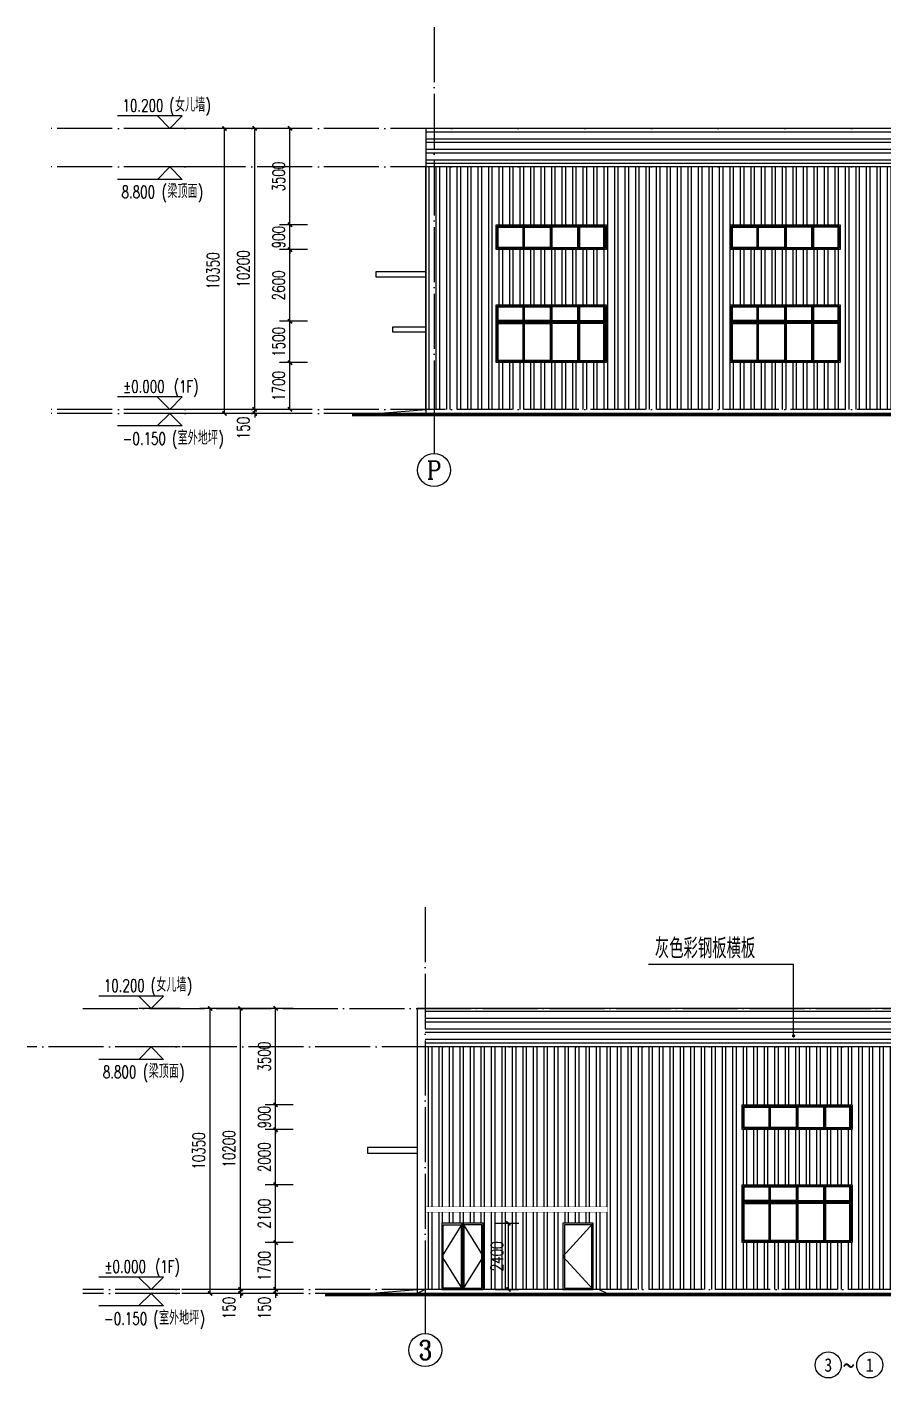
# Model space of a CAD drawing. Extents: x -275060 to -14507, y -783073 to -270523.
# Drawn here: x -181079 to -149965, y -710541 to -661501 of the extents above; entities that cross this region are included whole.
import ezdxf
from ezdxf.enums import TextEntityAlignment as Align

# ---------------------------------------------------------------- set-up
doc = ezdxf.new("R2010")
doc.units = 0
doc.header["$LTSCALE"] = 1000
doc.header["$MEASUREMENT"] = 0
doc.linetypes.add('DOTE', pattern=[2.42, 2, -0.2, 0.02, -0.2])
doc.layers.get('Defpoints').update_dxf_attribs({"color": 252})
for name, color, linetype in [('A-L-wall(建筑立面)', 2, 'Continuous'), ('AXIS', 3, 'Continuous'), ('DIM_ELEV', 3, 'Continuous'), ('DIM_LEAD', 3, 'Continuous'), ('DIM_SYMB', 3, 'Continuous'), ('DOTE', 1, 'Continuous'), ('PUB_DIM', 3, 'Continuous'), ('PUB_HATCH', 8, 'Continuous'), ('PUB_TAB', 7, 'Continuous'), ('STAIR', 2, 'Continuous'), ('WINDOW', 4, 'Continuous')]:
    doc.layers.add(name, color=color, linetype=linetype)
doc.styles.add('_TCH_AXIS', font='COMPLEX', dxfattribs={"bigfont": 'GBCBIG'})
doc.styles.add('_TCH_DIM', font='SIMPLEX', dxfattribs={"bigfont": 'GBCBIG'})
doc.styles.add('_TCH_DIM_T3', font='SIMPLEX', dxfattribs={"width": 0.705882, "bigfont": 'GBCBIG'})
doc.styles.add('仿宋体', font='', dxfattribs={"width": 0.8})
doc.styles.get('仿宋体').set_extended_font_data('SimSun')
doc.dimstyles.new('_TCH_ARCH&&150', dxfattribs={"dimtxt": 446.25, "dimasz": 150, "dimexe": 375, "dimexo": 450, "dimgap": 189.375, "dimtad": 1, "dimdec": 0, "dimzin": 0, "dimdsep": 46, "dimtxsty": '_TCH_DIM_T3', "dimblk": 'ARCHTICK', "dimcen": 0.09, "dimclrt": 7, "dimazin": 2, "dimtfac": 1, "dimtdec": 0, "dimtix": 1, "dimtmove": 2, "dimatfit": 3, "dimfxl": 0, "dimtolj": 1, "dimtzin": 0, "dimarcsym": 0})

# ---------------------------------------------------------------- blocks, each defined once
blk = doc.blocks.new('C1')
at = {"layer": 'WINDOW'}
for p, q in [((1000, 4950), (1000, 4150)), ((2000, 4950), (2000, 4150)), ((3000, 4950), (3000, 4150)), ((1000, 2050), (1000, 50)), ((2000, 2050), (2000, 50)), ((3000, 2050), (3000, 50)), ((3950, 1500), (50, 1500)), ((3950, 1450), (50, 1450))]:
    blk.add_line(p, q, dxfattribs=at)
for points in [[(4000, 4100), (0, 4100), (0, 5000), (4000, 5000)], [(3950, 4150), (50, 4150), (50, 4950), (3950, 4950)], [(80, 4920), (970, 4920), (970, 4180), (80, 4180)], [(1030, 4920), (1970, 4920), (1970, 4180), (1030, 4180)], [(2970, 4920), (2030, 4920), (2030, 4180), (2970, 4180)], [(3920, 4920), (3030, 4920), (3030, 4180), (3920, 4180)], [(4000, 0), (0, 0), (0, 2100), (4000, 2100)], [(3950, 50), (50, 50), (50, 2050), (3950, 2050)], [(80, 2020), (970, 2020), (970, 1530), (80, 1530)], [(1030, 2020), (1970, 2020), (1970, 1530), (1030, 1530)], [(2970, 2020), (2030, 2020), (2030, 1530), (2970, 1530)], [(3920, 2020), (3030, 2020), (3030, 1530), (3920, 1530)], [(80, 1420), (970, 1420), (970, 80), (80, 80)], [(1030, 1420), (1970, 1420), (1970, 80), (1030, 80)], [(2970, 1420), (2030, 1420), (2030, 80), (2970, 80)], [(3920, 1420), (3030, 1420), (3030, 80), (3920, 80)]]:
    blk.add_lwpolyline(points, close=True, dxfattribs=at)
blk = doc.blocks.new('_ArchTick')
at = {"color": 0, "linetype": 'ByBlock', "const_width": 0.4}
blk.add_lwpolyline([(-0.5, -0.5), (0.5, 0.5)], dxfattribs=at)
blk = doc.blocks.new('*D272')
at = {"layer": 'Defpoints', "color": 0, "transparency": 16777216}
for p in [(-164534, -704926), (-163599, -704926), (-164534, -707326)]:
    blk.add_point(p, dxfattribs=at)
at = {"layer": 'PUB_DIM', "color": 0, "lineweight": -2, "transparency": 16777216}
for p, q in [((-164084, -704926), (-163224, -704926)), ((-163599, -707326), (-163599, -704926)), ((-164084, -707326), (-163224, -707326))]:
    blk.add_line(p, q, dxfattribs=at)
at = {"layer": 'PUB_DIM', "color": 0, "lineweight": -2, "transparency": 16777216, "xscale": 150, "yscale": 150, "zscale": 150}
for p, rotation in [((-163599, -704926), 90), ((-163599, -707326), 270)]:
    blk.add_blockref('_ArchTick', p, dxfattribs=dict(at, rotation=rotation))
at = {"layer": 'PUB_DIM', "color": 7, "transparency": 16777216, "insert": (-164012, -706126), "char_height": 446.2, "attachment_point": 5, "rotation": 90, "style": '_TCH_DIM_T3'}
blk.add_mtext('\\A1;2400', dxfattribs=at)
blk = doc.blocks.new('*D406')
at = {"layer": 'Defpoints', "color": 0, "transparency": 16777216}
for p in [(-171531, -665181), (-170447, -665181), (-170447, -668681)]:
    blk.add_point(p, dxfattribs=at)
at = {"layer": 'PUB_DIM', "color": 0, "lineweight": -2, "transparency": 16777216}
for p, q in [((-170897, -665181), (-171906, -665181)), ((-171531, -668681), (-171531, -665181)), ((-170897, -668681), (-171906, -668681))]:
    blk.add_line(p, q, dxfattribs=at)
at = {"layer": 'PUB_DIM', "color": 0, "lineweight": -2, "transparency": 16777216, "xscale": 150, "yscale": 150, "zscale": 150}
for p, rotation in [((-171531, -665181), 90), ((-171531, -668681), 270)]:
    blk.add_blockref('_ArchTick', p, dxfattribs=dict(at, rotation=rotation))
at = {"layer": 'PUB_DIM', "color": 7, "transparency": 16777216, "insert": (-171944, -666931), "char_height": 446.2, "attachment_point": 5, "rotation": 90, "style": '_TCH_DIM_T3'}
blk.add_mtext('\\A1;3500', dxfattribs=at)
blk = doc.blocks.new('*D407')
at = {"layer": 'Defpoints', "color": 0, "transparency": 16777216}
for p in [(-171531, -668681), (-170447, -668681), (-170447, -669581)]:
    blk.add_point(p, dxfattribs=at)
at = {"layer": 'PUB_DIM', "color": 0, "lineweight": -2, "transparency": 16777216}
for p, q in [((-170897, -668681), (-171906, -668681)), ((-171531, -668681), (-171531, -668531)), ((-171531, -669581), (-171531, -668681)), ((-170897, -669581), (-171906, -669581)), ((-171531, -669581), (-171531, -669731))]:
    blk.add_line(p, q, dxfattribs=at)
at = {"layer": 'PUB_DIM', "color": 0, "lineweight": -2, "transparency": 16777216, "xscale": 150, "yscale": 150, "zscale": 150}
for p, rotation in [((-171531, -668681), 270), ((-171531, -669581), 90)]:
    blk.add_blockref('_ArchTick', p, dxfattribs=dict(at, rotation=rotation))
at = {"layer": 'PUB_DIM', "color": 7, "transparency": 16777216, "insert": (-171944, -669131), "char_height": 446.2, "attachment_point": 5, "rotation": 90, "style": '_TCH_DIM_T3'}
blk.add_mtext('\\A1;900', dxfattribs=at)
blk = doc.blocks.new('*D408')
at = {"layer": 'Defpoints', "color": 0, "transparency": 16777216}
for p in [(-171531, -669581), (-170447, -669581), (-170447, -672181)]:
    blk.add_point(p, dxfattribs=at)
at = {"layer": 'PUB_DIM', "color": 0, "lineweight": -2, "transparency": 16777216}
for p, q in [((-170897, -669581), (-171906, -669581)), ((-171531, -672181), (-171531, -669581)), ((-170897, -672181), (-171906, -672181))]:
    blk.add_line(p, q, dxfattribs=at)
at = {"layer": 'PUB_DIM', "color": 0, "lineweight": -2, "transparency": 16777216, "xscale": 150, "yscale": 150, "zscale": 150}
for p, rotation in [((-171531, -669581), 90), ((-171531, -672181), 270)]:
    blk.add_blockref('_ArchTick', p, dxfattribs=dict(at, rotation=rotation))
at = {"layer": 'PUB_DIM', "color": 7, "transparency": 16777216, "insert": (-171944, -670881), "char_height": 446.2, "attachment_point": 5, "rotation": 90, "style": '_TCH_DIM_T3'}
blk.add_mtext('\\A1;2600', dxfattribs=at)
blk = doc.blocks.new('*D409')
at = {"layer": 'Defpoints', "color": 0, "transparency": 16777216}
for p in [(-171531, -672181), (-170447, -672181), (-170447, -673681)]:
    blk.add_point(p, dxfattribs=at)
at = {"layer": 'PUB_DIM', "color": 0, "lineweight": -2, "transparency": 16777216}
for p, q in [((-170897, -672181), (-171906, -672181)), ((-171531, -673681), (-171531, -672181)), ((-170897, -673681), (-171906, -673681))]:
    blk.add_line(p, q, dxfattribs=at)
at = {"layer": 'PUB_DIM', "color": 0, "lineweight": -2, "transparency": 16777216, "xscale": 150, "yscale": 150, "zscale": 150}
for p, rotation in [((-171531, -672181), 90), ((-171531, -673681), 270)]:
    blk.add_blockref('_ArchTick', p, dxfattribs=dict(at, rotation=rotation))
at = {"layer": 'PUB_DIM', "color": 7, "transparency": 16777216, "insert": (-171944, -672931), "char_height": 446.2, "attachment_point": 5, "rotation": 90, "style": '_TCH_DIM_T3'}
blk.add_mtext('\\A1;1500', dxfattribs=at)
blk = doc.blocks.new('*D410')
at = {"layer": 'Defpoints', "color": 0, "transparency": 16777216}
for p in [(-171531, -673681), (-170447, -673681), (-170447, -675381)]:
    blk.add_point(p, dxfattribs=at)
at = {"layer": 'PUB_DIM', "color": 0, "lineweight": -2, "transparency": 16777216}
for p, q in [((-170897, -673681), (-171906, -673681)), ((-171531, -675381), (-171531, -673681)), ((-170897, -675381), (-171906, -675381))]:
    blk.add_line(p, q, dxfattribs=at)
at = {"layer": 'PUB_DIM', "color": 0, "lineweight": -2, "transparency": 16777216, "xscale": 150, "yscale": 150, "zscale": 150}
for p, rotation in [((-171531, -673681), 90), ((-171531, -675381), 270)]:
    blk.add_blockref('_ArchTick', p, dxfattribs=dict(at, rotation=rotation))
at = {"layer": 'PUB_DIM', "color": 7, "transparency": 16777216, "insert": (-171944, -674531), "char_height": 446.2, "attachment_point": 5, "rotation": 90, "style": '_TCH_DIM_T3'}
blk.add_mtext('\\A1;1700', dxfattribs=at)
blk = doc.blocks.new('*D411')
at = {"layer": 'Defpoints', "color": 0, "transparency": 16777216}
for p in [(-173909, -665181), (-171365, -665181), (-171365, -675531)]:
    blk.add_point(p, dxfattribs=at)
at = {"layer": 'PUB_DIM', "color": 0, "lineweight": -2, "transparency": 16777216}
for p, q in [((-171815, -665181), (-174284, -665181)), ((-173909, -675531), (-173909, -665181)), ((-171815, -675531), (-174284, -675531))]:
    blk.add_line(p, q, dxfattribs=at)
at = {"layer": 'PUB_DIM', "color": 0, "lineweight": -2, "transparency": 16777216, "xscale": 150, "yscale": 150, "zscale": 150}
for p, rotation in [((-173909, -665181), 90), ((-173909, -675531), 270)]:
    blk.add_blockref('_ArchTick', p, dxfattribs=dict(at, rotation=rotation))
at = {"layer": 'PUB_DIM', "color": 7, "transparency": 16777216, "insert": (-174322, -670356), "char_height": 446.2, "attachment_point": 5, "rotation": 90, "style": '_TCH_DIM_T3'}
blk.add_mtext('\\A1;10350', dxfattribs=at)
blk = doc.blocks.new('*D412')
at = {"layer": 'Defpoints', "color": 0, "transparency": 16777216}
for p in [(-172812, -675381), (-171136, -675381), (-171136, -675531)]:
    blk.add_point(p, dxfattribs=at)
at = {"layer": 'PUB_DIM', "color": 0, "lineweight": -2, "transparency": 16777216}
for p, q in [((-172812, -675381), (-172812, -675231)), ((-171586, -675381), (-173187, -675381)), ((-171586, -675531), (-173187, -675531)), ((-172812, -675531), (-172812, -675381)), ((-172812, -675531), (-172812, -675681))]:
    blk.add_line(p, q, dxfattribs=at)
at = {"layer": 'PUB_DIM', "color": 0, "lineweight": -2, "transparency": 16777216, "xscale": 150, "yscale": 150, "zscale": 150}
for p, rotation in [((-172812, -675381), 270), ((-172812, -675531), 90)]:
    blk.add_blockref('_ArchTick', p, dxfattribs=dict(at, rotation=rotation))
at = {"layer": 'PUB_DIM', "color": 7, "transparency": 16777216, "insert": (-173224, -676056), "char_height": 446.2, "attachment_point": 5, "rotation": 90, "style": '_TCH_DIM_T3'}
blk.add_mtext('\\A1;150', dxfattribs=at)
blk = doc.blocks.new('*D413')
at = {"layer": 'Defpoints', "color": 0, "transparency": 16777216}
for p in [(-172812, -665181), (-171136, -665181), (-171136, -675381)]:
    blk.add_point(p, dxfattribs=at)
at = {"layer": 'PUB_DIM', "color": 0, "lineweight": -2, "transparency": 16777216}
for p, q in [((-171586, -665181), (-173187, -665181)), ((-172812, -675381), (-172812, -665181)), ((-171586, -675381), (-173187, -675381))]:
    blk.add_line(p, q, dxfattribs=at)
at = {"layer": 'PUB_DIM', "color": 0, "lineweight": -2, "transparency": 16777216, "xscale": 150, "yscale": 150, "zscale": 150}
for p, rotation in [((-172812, -665181), 90), ((-172812, -675381), 270)]:
    blk.add_blockref('_ArchTick', p, dxfattribs=dict(at, rotation=rotation))
at = {"layer": 'PUB_DIM', "color": 7, "transparency": 16777216, "insert": (-173224, -670281), "char_height": 446.2, "attachment_point": 5, "rotation": 90, "style": '_TCH_DIM_T3'}
blk.add_mtext('\\A1;10200', dxfattribs=at)
blk = doc.blocks.new('*D461')
at = {"layer": 'Defpoints', "color": 0, "transparency": 16777216}
for p in [(-172052, -697126), (-170968, -697126), (-170968, -700626)]:
    blk.add_point(p, dxfattribs=at)
at = {"layer": 'PUB_DIM', "color": 0, "lineweight": -2, "transparency": 16777216}
for p, q in [((-171418, -697126), (-172427, -697126)), ((-172052, -700626), (-172052, -697126)), ((-171418, -700626), (-172427, -700626))]:
    blk.add_line(p, q, dxfattribs=at)
at = {"layer": 'PUB_DIM', "color": 0, "lineweight": -2, "transparency": 16777216, "xscale": 150, "yscale": 150, "zscale": 150}
for p, rotation in [((-172052, -697126), 90), ((-172052, -700626), 270)]:
    blk.add_blockref('_ArchTick', p, dxfattribs=dict(at, rotation=rotation))
at = {"layer": 'PUB_DIM', "color": 7, "transparency": 16777216, "insert": (-172464, -698876), "char_height": 446.2, "attachment_point": 5, "rotation": 90, "style": '_TCH_DIM_T3'}
blk.add_mtext('\\A1;3500', dxfattribs=at)
blk = doc.blocks.new('*D462')
at = {"layer": 'Defpoints', "color": 0, "transparency": 16777216}
for p in [(-172052, -700626), (-170968, -700626), (-170968, -701526)]:
    blk.add_point(p, dxfattribs=at)
at = {"layer": 'PUB_DIM', "color": 0, "lineweight": -2, "transparency": 16777216}
for p, q in [((-171418, -700626), (-172427, -700626)), ((-172052, -700626), (-172052, -700476)), ((-172052, -701526), (-172052, -700626)), ((-171418, -701526), (-172427, -701526)), ((-172052, -701526), (-172052, -701676))]:
    blk.add_line(p, q, dxfattribs=at)
at = {"layer": 'PUB_DIM', "color": 0, "lineweight": -2, "transparency": 16777216, "xscale": 150, "yscale": 150, "zscale": 150}
for p, rotation in [((-172052, -700626), 270), ((-172052, -701526), 90)]:
    blk.add_blockref('_ArchTick', p, dxfattribs=dict(at, rotation=rotation))
at = {"layer": 'PUB_DIM', "color": 7, "transparency": 16777216, "insert": (-172464, -701076), "char_height": 446.2, "attachment_point": 5, "rotation": 90, "style": '_TCH_DIM_T3'}
blk.add_mtext('\\A1;900', dxfattribs=at)
blk = doc.blocks.new('*D463')
at = {"layer": 'Defpoints', "color": 0, "transparency": 16777216}
for p in [(-172052, -701526), (-170968, -701526), (-170968, -703526)]:
    blk.add_point(p, dxfattribs=at)
at = {"layer": 'PUB_DIM', "color": 0, "lineweight": -2, "transparency": 16777216}
for p, q in [((-171418, -701526), (-172427, -701526)), ((-172052, -703526), (-172052, -701526)), ((-171418, -703526), (-172427, -703526))]:
    blk.add_line(p, q, dxfattribs=at)
at = {"layer": 'PUB_DIM', "color": 0, "lineweight": -2, "transparency": 16777216, "xscale": 150, "yscale": 150, "zscale": 150}
for p, rotation in [((-172052, -701526), 90), ((-172052, -703526), 270)]:
    blk.add_blockref('_ArchTick', p, dxfattribs=dict(at, rotation=rotation))
at = {"layer": 'PUB_DIM', "color": 7, "transparency": 16777216, "insert": (-172464, -702526), "char_height": 446.2, "attachment_point": 5, "rotation": 90, "style": '_TCH_DIM_T3'}
blk.add_mtext('\\A1;2000', dxfattribs=at)
blk = doc.blocks.new('*D464')
at = {"layer": 'Defpoints', "color": 0, "transparency": 16777216}
for p in [(-172052, -703526), (-170968, -703526), (-170968, -705626)]:
    blk.add_point(p, dxfattribs=at)
at = {"layer": 'PUB_DIM', "color": 0, "lineweight": -2, "transparency": 16777216}
for p, q in [((-171418, -703526), (-172427, -703526)), ((-172052, -705626), (-172052, -703526)), ((-171418, -705626), (-172427, -705626))]:
    blk.add_line(p, q, dxfattribs=at)
at = {"layer": 'PUB_DIM', "color": 0, "lineweight": -2, "transparency": 16777216, "xscale": 150, "yscale": 150, "zscale": 150}
for p, rotation in [((-172052, -703526), 90), ((-172052, -705626), 270)]:
    blk.add_blockref('_ArchTick', p, dxfattribs=dict(at, rotation=rotation))
at = {"layer": 'PUB_DIM', "color": 7, "transparency": 16777216, "insert": (-172464, -704576), "char_height": 446.2, "attachment_point": 5, "rotation": 90, "style": '_TCH_DIM_T3'}
blk.add_mtext('\\A1;2100', dxfattribs=at)
blk = doc.blocks.new('*D465')
at = {"layer": 'Defpoints', "color": 0, "transparency": 16777216}
for p in [(-172052, -705626), (-170968, -705626), (-170968, -707326)]:
    blk.add_point(p, dxfattribs=at)
at = {"layer": 'PUB_DIM', "color": 0, "lineweight": -2, "transparency": 16777216}
for p, q in [((-171418, -705626), (-172427, -705626)), ((-172052, -707326), (-172052, -705626)), ((-171418, -707326), (-172427, -707326))]:
    blk.add_line(p, q, dxfattribs=at)
at = {"layer": 'PUB_DIM', "color": 0, "lineweight": -2, "transparency": 16777216, "xscale": 150, "yscale": 150, "zscale": 150}
for p, rotation in [((-172052, -705626), 90), ((-172052, -707326), 270)]:
    blk.add_blockref('_ArchTick', p, dxfattribs=dict(at, rotation=rotation))
at = {"layer": 'PUB_DIM', "color": 7, "transparency": 16777216, "insert": (-172464, -706476), "char_height": 446.2, "attachment_point": 5, "rotation": 90, "style": '_TCH_DIM_T3'}
blk.add_mtext('\\A1;1700', dxfattribs=at)
blk = doc.blocks.new('*D466')
at = {"layer": 'Defpoints', "color": 0, "transparency": 16777216}
for p in [(-172052, -707326), (-170968, -707326), (-170968, -707476)]:
    blk.add_point(p, dxfattribs=at)
at = {"layer": 'PUB_DIM', "color": 0, "lineweight": -2, "transparency": 16777216}
for p, q in [((-171418, -707326), (-172427, -707326)), ((-171418, -707476), (-172427, -707476)), ((-172052, -707326), (-172052, -707176)), ((-172052, -707476), (-172052, -707326)), ((-172052, -707476), (-172052, -707626))]:
    blk.add_line(p, q, dxfattribs=at)
at = {"layer": 'PUB_DIM', "color": 0, "lineweight": -2, "transparency": 16777216, "xscale": 150, "yscale": 150, "zscale": 150}
for p, rotation in [((-172052, -707326), 270), ((-172052, -707476), 90)]:
    blk.add_blockref('_ArchTick', p, dxfattribs=dict(at, rotation=rotation))
at = {"layer": 'PUB_DIM', "color": 7, "transparency": 16777216, "insert": (-172464, -708001), "char_height": 446.2, "attachment_point": 5, "rotation": 90, "style": '_TCH_DIM_T3'}
blk.add_mtext('\\A1;150', dxfattribs=at)
blk = doc.blocks.new('*D467')
at = {"layer": 'Defpoints', "color": 0, "transparency": 16777216}
for p in [(-174430, -697126), (-171886, -697126), (-171886, -707476)]:
    blk.add_point(p, dxfattribs=at)
at = {"layer": 'PUB_DIM', "color": 0, "lineweight": -2, "transparency": 16777216}
for p, q in [((-172336, -697126), (-174805, -697126)), ((-174430, -707476), (-174430, -697126)), ((-172336, -707476), (-174805, -707476))]:
    blk.add_line(p, q, dxfattribs=at)
at = {"layer": 'PUB_DIM', "color": 0, "lineweight": -2, "transparency": 16777216, "xscale": 150, "yscale": 150, "zscale": 150}
for p, rotation in [((-174430, -697126), 90), ((-174430, -707476), 270)]:
    blk.add_blockref('_ArchTick', p, dxfattribs=dict(at, rotation=rotation))
at = {"layer": 'PUB_DIM', "color": 7, "transparency": 16777216, "insert": (-174842, -702301), "char_height": 446.2, "attachment_point": 5, "rotation": 90, "style": '_TCH_DIM_T3'}
blk.add_mtext('\\A1;10350', dxfattribs=at)
blk = doc.blocks.new('*D468')
at = {"layer": 'Defpoints', "color": 0, "transparency": 16777216}
for p in [(-173332, -707326), (-171656, -707326), (-171656, -707476)]:
    blk.add_point(p, dxfattribs=at)
at = {"layer": 'PUB_DIM', "color": 0, "lineweight": -2, "transparency": 16777216}
for p, q in [((-172106, -707326), (-173707, -707326)), ((-172106, -707476), (-173707, -707476)), ((-173332, -707326), (-173332, -707176)), ((-173332, -707476), (-173332, -707326)), ((-173332, -707476), (-173332, -707626))]:
    blk.add_line(p, q, dxfattribs=at)
at = {"layer": 'PUB_DIM', "color": 0, "lineweight": -2, "transparency": 16777216, "xscale": 150, "yscale": 150, "zscale": 150}
for p, rotation in [((-173332, -707326), 270), ((-173332, -707476), 90)]:
    blk.add_blockref('_ArchTick', p, dxfattribs=dict(at, rotation=rotation))
at = {"layer": 'PUB_DIM', "color": 7, "transparency": 16777216, "insert": (-173744, -708001), "char_height": 446.2, "attachment_point": 5, "rotation": 90, "style": '_TCH_DIM_T3'}
blk.add_mtext('\\A1;150', dxfattribs=at)
blk = doc.blocks.new('*D469')
at = {"layer": 'Defpoints', "color": 0, "transparency": 16777216}
for p in [(-173332, -697126), (-171656, -697126), (-171656, -707326)]:
    blk.add_point(p, dxfattribs=at)
at = {"layer": 'PUB_DIM', "color": 0, "lineweight": -2, "transparency": 16777216}
for p, q in [((-172106, -697126), (-173707, -697126)), ((-173332, -707326), (-173332, -697126)), ((-172106, -707326), (-173707, -707326))]:
    blk.add_line(p, q, dxfattribs=at)
at = {"layer": 'PUB_DIM', "color": 0, "lineweight": -2, "transparency": 16777216, "xscale": 150, "yscale": 150, "zscale": 150}
for p, rotation in [((-173332, -697126), 90), ((-173332, -707326), 270)]:
    blk.add_blockref('_ArchTick', p, dxfattribs=dict(at, rotation=rotation))
at = {"layer": 'PUB_DIM', "color": 7, "transparency": 16777216, "insert": (-173744, -702226), "char_height": 446.2, "attachment_point": 5, "rotation": 90, "style": '_TCH_DIM_T3'}
blk.add_mtext('\\A1;10200', dxfattribs=at)

msp = doc.modelspace()

# ---------------------------------------------------------------- hatches: boundary and pattern name
at = {"layer": 'PUB_HATCH'}
h = msp.add_hatch(dxfattribs=at)
h.set_pattern_fill('ANSI32,_O', color=256, scale=80, angle=135)
h.set_pattern_definition([(180, (-909931.5, 58595.5), (-3e-14, -381), []), (180, (-910058.5, 58722.5), (-3e-14, -381), [])])
h.paths.add_polyline_path([(-55800.4, -665181.1), (-166300.4, -665181.1), (-166300.4, -666581.1), (-55800.4, -666581.1)])
h.paths.add_polyline_path([(-166300.4, -665181.1), (-166600.4, -665181.1), (-166600.4, -666581.1), (-166300.4, -666581.1)])
h.paths.add_polyline_path([(-55500.4, -665181.1), (-55800.4, -665181.1), (-55800.4, -666581.1), (-55500.4, -666581.1)])
h = msp.add_hatch(dxfattribs=at)
h.set_pattern_fill('ANSI32,_O', color=256, scale=80, angle=45)
h.set_pattern_definition([(90, (-909931.5, -22545.5), (-381, 3e-14), []), (90, (-909804.5, -22418.5), (-381, 3e-14), [])])
h.paths.add_polyline_path([(-166300.4, -666581.1), (-166600.4, -666581.1), (-166600.4, -675381.1), (-166300.4, -675381.1), (-166300.4, -674874.8)])
h.paths.add_polyline_path([(-130050.4, -666581.1), (-166300.4, -666581.1), (-166300.4, -674874.8), (-166300.4, -675381.1), (-130050.4, -675381.1), (-130050.4, -670881.1), (-130050.4, -670581.1), (-130550.4, -670581.1), (-130550.4, -670381.1), (-130050.4, -670381.1)])
h.paths.add_polyline_path([(-155550.4, -668681.1), (-151550.4, -668681.1), (-151550.4, -669581.1), (-155550.4, -669581.1)], flags=16)
h.paths.add_polyline_path([(-155500.4, -668731.1), (-151600.4, -668731.1), (-151600.4, -669531.1), (-155500.4, -669531.1)], flags=0)
h.paths.add_polyline_path([(-155470.4, -668761.1), (-154550.4, -668761.1), (-154550.4, -669501.1), (-154520.4, -669501.1), (-154520.4, -668761.1), (-153550.4, -668761.1), (-153550.4, -669501.1), (-153520.4, -669501.1), (-153520.4, -668761.1), (-152550.4, -668761.1), (-152550.4, -669501.1), (-152520.4, -669501.1), (-152520.4, -668761.1), (-151630.4, -668761.1), (-151630.4, -669501.1), (-152550.4, -669501.1), (-152550.4, -668761.1), (-152580.4, -668761.1), (-152580.4, -669501.1), (-153550.4, -669501.1), (-153550.4, -668761.1), (-153580.4, -668761.1), (-153580.4, -669501.1), (-154550.4, -669501.1), (-154550.4, -668761.1), (-154580.4, -668761.1), (-154580.4, -669501.1), (-155470.4, -669501.1)], flags=0)
h.paths.add_polyline_path([(-160050.4, -668681.1), (-160050.4, -669581.1), (-164050.4, -669581.1), (-164050.4, -668681.1)], flags=16)
h.paths.add_polyline_path([(-160100.4, -668731.1), (-160100.4, -669531.1), (-164000.4, -669531.1), (-164000.4, -668731.1)], flags=0)
h.paths.add_polyline_path([(-160130.4, -668761.1), (-160130.4, -669501.1), (-161050.4, -669501.1), (-161050.4, -668761.1), (-161080.4, -668761.1), (-161080.4, -669501.1), (-162050.4, -669501.1), (-162050.4, -668761.1), (-162080.4, -668761.1), (-162080.4, -669501.1), (-163050.4, -669501.1), (-163050.4, -668761.1), (-163080.4, -668761.1), (-163080.4, -669501.1), (-163970.4, -669501.1), (-163970.4, -668761.1), (-163050.4, -668761.1), (-163050.4, -669501.1), (-163020.4, -669501.1), (-163020.4, -668761.1), (-162050.4, -668761.1), (-162050.4, -669501.1), (-162020.4, -669501.1), (-162020.4, -668761.1), (-161050.4, -668761.1), (-161050.4, -669501.1), (-161020.4, -669501.1), (-161020.4, -668761.1)], flags=0)
h.paths.add_polyline_path([(-155550.4, -671581.1), (-151550.4, -671581.1), (-151550.4, -673681.1), (-155550.4, -673681.1)], flags=16)
h.paths.add_polyline_path([(-155500.4, -671631.1), (-151600.4, -671631.1), (-151600.4, -673631.1), (-155500.4, -673631.1)], flags=0)
h.paths.add_polyline_path([(-155470.4, -671661.1), (-154550.4, -671661.1), (-154550.4, -672151.1), (-154520.4, -672151.1), (-154520.4, -671661.1), (-153550.4, -671661.1), (-153550.4, -672151.1), (-153520.4, -672151.1), (-153520.4, -671661.1), (-152550.4, -671661.1), (-152550.4, -672151.1), (-152520.4, -672151.1), (-152520.4, -671661.1), (-151630.4, -671661.1), (-151630.4, -672181.1), (-152550.4, -672181.1), (-152550.4, -672231.1), (-151630.4, -672231.1), (-151630.4, -673601.1), (-152550.4, -673601.1), (-152550.4, -672261.1), (-152580.4, -672261.1), (-152580.4, -673601.1), (-153550.4, -673601.1), (-153550.4, -672261.1), (-153580.4, -672261.1), (-153580.4, -673601.1), (-154550.4, -673601.1), (-154550.4, -672261.1), (-154580.4, -672261.1), (-154580.4, -673601.1), (-155470.4, -673601.1), (-155470.4, -672231.1), (-154550.4, -672231.1), (-154550.4, -672181.1), (-155470.4, -672181.1)], flags=0)
h.paths.add_polyline_path([(-160050.4, -671581.1), (-160050.4, -673681.1), (-164050.4, -673681.1), (-164050.4, -671581.1)], flags=16)
h.paths.add_polyline_path([(-160100.4, -671631.1), (-160100.4, -673631.1), (-164000.4, -673631.1), (-164000.4, -671631.1)], flags=0)
h.paths.add_polyline_path([(-160130.4, -671661.1), (-160130.4, -672181.1), (-161050.4, -672181.1), (-161050.4, -672231.1), (-160130.4, -672231.1), (-160130.4, -673601.1), (-161050.4, -673601.1), (-161050.4, -672261.1), (-161080.4, -672261.1), (-161080.4, -673601.1), (-162050.4, -673601.1), (-162050.4, -672261.1), (-162080.4, -672261.1), (-162080.4, -673601.1), (-163050.4, -673601.1), (-163050.4, -672261.1), (-163080.4, -672261.1), (-163080.4, -673601.1), (-163970.4, -673601.1), (-163970.4, -672231.1), (-163050.4, -672231.1), (-163050.4, -672181.1), (-163970.4, -672181.1), (-163970.4, -671661.1), (-163050.4, -671661.1), (-163050.4, -672151.1), (-163020.4, -672151.1), (-163020.4, -671661.1), (-162050.4, -671661.1), (-162050.4, -672151.1), (-162020.4, -672151.1), (-162020.4, -671661.1), (-161050.4, -671661.1), (-161050.4, -672151.1), (-161020.4, -672151.1), (-161020.4, -671661.1)], flags=0)
h.paths.add_polyline_path([(-147050.4, -668681.1), (-143050.4, -668681.1), (-143050.4, -669581.1), (-147050.4, -669581.1)], flags=16)
h.paths.add_polyline_path([(-147000.4, -668731.1), (-143100.4, -668731.1), (-143100.4, -669531.1), (-147000.4, -669531.1)], flags=0)
h.paths.add_polyline_path([(-146970.4, -668761.1), (-146050.4, -668761.1), (-146050.4, -669501.1), (-146020.4, -669501.1), (-146020.4, -668761.1), (-145050.4, -668761.1), (-145050.4, -669501.1), (-145020.4, -669501.1), (-145020.4, -668761.1), (-144050.4, -668761.1), (-144050.4, -669501.1), (-144020.4, -669501.1), (-144020.4, -668761.1), (-143130.4, -668761.1), (-143130.4, -669501.1), (-144050.4, -669501.1), (-144050.4, -668761.1), (-144080.4, -668761.1), (-144080.4, -669501.1), (-145050.4, -669501.1), (-145050.4, -668761.1), (-145080.4, -668761.1), (-145080.4, -669501.1), (-146050.4, -669501.1), (-146050.4, -668761.1), (-146080.4, -668761.1), (-146080.4, -669501.1), (-146970.4, -669501.1)], flags=0)
h.paths.add_polyline_path([(-147050.4, -671581.1), (-143050.4, -671581.1), (-143050.4, -673681.1), (-147050.4, -673681.1)], flags=16)
h.paths.add_polyline_path([(-147000.4, -671631.1), (-143100.4, -671631.1), (-143100.4, -673631.1), (-147000.4, -673631.1)], flags=0)
h.paths.add_polyline_path([(-146970.4, -671661.1), (-146050.4, -671661.1), (-146050.4, -672151.1), (-146020.4, -672151.1), (-146020.4, -671661.1), (-145050.4, -671661.1), (-145050.4, -672151.1), (-145020.4, -672151.1), (-145020.4, -671661.1), (-144050.4, -671661.1), (-144050.4, -672151.1), (-144020.4, -672151.1), (-144020.4, -671661.1), (-143130.4, -671661.1), (-143130.4, -672181.1), (-144050.4, -672181.1), (-144050.4, -672231.1), (-143130.4, -672231.1), (-143130.4, -673601.1), (-144050.4, -673601.1), (-144050.4, -672261.1), (-144080.4, -672261.1), (-144080.4, -673601.1), (-145050.4, -673601.1), (-145050.4, -672261.1), (-145080.4, -672261.1), (-145080.4, -673601.1), (-146050.4, -673601.1), (-146050.4, -672261.1), (-146080.4, -672261.1), (-146080.4, -673601.1), (-146970.4, -673601.1), (-146970.4, -672231.1), (-146050.4, -672231.1), (-146050.4, -672181.1), (-146970.4, -672181.1)], flags=0)
h.paths.add_polyline_path([(-138550.4, -668681.1), (-134550.4, -668681.1), (-134550.4, -669581.1), (-138550.4, -669581.1)], flags=16)
h.paths.add_polyline_path([(-138500.4, -668731.1), (-134600.4, -668731.1), (-134600.4, -669531.1), (-138500.4, -669531.1)], flags=0)
h.paths.add_polyline_path([(-138470.4, -668761.1), (-137550.4, -668761.1), (-137550.4, -669501.1), (-137520.4, -669501.1), (-137520.4, -668761.1), (-136550.4, -668761.1), (-136550.4, -669501.1), (-136520.4, -669501.1), (-136520.4, -668761.1), (-135550.4, -668761.1), (-135550.4, -669501.1), (-135520.4, -669501.1), (-135520.4, -668761.1), (-134630.4, -668761.1), (-134630.4, -669501.1), (-135550.4, -669501.1), (-135550.4, -668761.1), (-135580.4, -668761.1), (-135580.4, -669501.1), (-136550.4, -669501.1), (-136550.4, -668761.1), (-136580.4, -668761.1), (-136580.4, -669501.1), (-137550.4, -669501.1), (-137550.4, -668761.1), (-137580.4, -668761.1), (-137580.4, -669501.1), (-138470.4, -669501.1)], flags=0)
h.paths.add_polyline_path([(-138550.4, -671581.1), (-134550.4, -671581.1), (-134550.4, -673681.1), (-138550.4, -673681.1)], flags=16)
h.paths.add_polyline_path([(-138500.4, -671631.1), (-134600.4, -671631.1), (-134600.4, -673631.1), (-138500.4, -673631.1)], flags=0)
h.paths.add_polyline_path([(-138470.4, -671661.1), (-137550.4, -671661.1), (-137550.4, -672151.1), (-137520.4, -672151.1), (-137520.4, -671661.1), (-136550.4, -671661.1), (-136550.4, -672151.1), (-136520.4, -672151.1), (-136520.4, -671661.1), (-135550.4, -671661.1), (-135550.4, -672151.1), (-135520.4, -672151.1), (-135520.4, -671661.1), (-134630.4, -671661.1), (-134630.4, -672181.1), (-135550.4, -672181.1), (-135550.4, -672231.1), (-134630.4, -672231.1), (-134630.4, -673601.1), (-135550.4, -673601.1), (-135550.4, -672261.1), (-135580.4, -672261.1), (-135580.4, -673601.1), (-136550.4, -673601.1), (-136550.4, -672261.1), (-136580.4, -672261.1), (-136580.4, -673601.1), (-137550.4, -673601.1), (-137550.4, -672261.1), (-137580.4, -672261.1), (-137580.4, -673601.1), (-138470.4, -673601.1), (-138470.4, -672231.1), (-137550.4, -672231.1), (-137550.4, -672181.1), (-138470.4, -672181.1)], flags=0)
h = msp.add_hatch(dxfattribs=at)
h.set_pattern_fill('ANSI32,_O', color=256, scale=80, angle=135)
h.set_pattern_definition([(180, (-813192.5, 99439.5), (-3e-14, -381), []), (180, (-813319.5, 99566.5), (-3e-14, -381), [])])
h.paths.add_polyline_path([(-153246.3, -697126.1), (-166619.1, -697126.1), (-166619.1, -698526.1), (-138592.9, -698526.1), (-138592.9, -697126.1), (-153246.3, -697126.1), (-153246.3, -698094, -1), (-153246.3, -698154, -1), (-153246.3, -698094)])
h.paths.add_polyline_path([(-130619.1, -697126.1), (-138592.9, -697126.1), (-138592.9, -698526.1), (-130619.1, -698526.1)])
h = msp.add_hatch(dxfattribs=at)
h.set_pattern_fill('ANSI32,_O', color=256, scale=80, angle=45)
h.set_pattern_definition([(90, (0, 0), (-381, 3e-14), []), (90, (127, 127), (-381, 3e-14), [])])
h.paths.add_polyline_path([(-130619.1, -698526.1), (-138592.9, -698526.1), (-138592.9, -699434.5, -1), (-138592.9, -699494.5, -1), (-138592.9, -699434.5), (-138592.9, -698526.1), (-166619.1, -698526.1), (-166619.1, -704326.1), (-160019.6, -704326.1), (-160019.6, -704526.1), (-166619.1, -704526.1), (-166619.1, -707243.6), (-166619.1, -707326.1), (-166019.6, -707326.1), (-166019.6, -704926.1), (-164519.6, -704926.1), (-164519.6, -707326.1), (-161619.6, -707326.1), (-161619.6, -704926.1), (-160519.6, -704926.1), (-160519.6, -707326.1), (-160319.6, -707326.1), (-130619.1, -707326.1), (-130619.1, -706819.8)])
h.paths.add_polyline_path([(-155119.1, -701526.1), (-155119.1, -700626.1), (-151119.1, -700626.1), (-151119.1, -701526.1)], flags=16)
h.paths.add_polyline_path([(-155069.1, -701476.1), (-155069.1, -700676.1), (-151169.1, -700676.1), (-151169.1, -701476.1)], flags=0)
h.paths.add_polyline_path([(-155119.1, -703526.1), (-151119.1, -703526.1), (-151119.1, -705626.1), (-155119.1, -705626.1)], flags=16)
h.paths.add_polyline_path([(-155039.1, -701446.1), (-155039.1, -700706.1), (-154119.1, -700706.1), (-154119.1, -701446.1), (-154089.1, -701446.1), (-154089.1, -700706.1), (-153119.1, -700706.1), (-153119.1, -701446.1), (-153089.1, -701446.1), (-153089.1, -700706.1), (-152119.1, -700706.1), (-152119.1, -701446.1), (-152089.1, -701446.1), (-152089.1, -700706.1), (-151199.1, -700706.1), (-151199.1, -701446.1), (-152119.1, -701446.1), (-152119.1, -700706.1), (-152149.1, -700706.1), (-152149.1, -701446.1), (-153119.1, -701446.1), (-153119.1, -700706.1), (-153149.1, -700706.1), (-153149.1, -701446.1), (-154119.1, -701446.1), (-154119.1, -700706.1), (-154149.1, -700706.1), (-154149.1, -701446.1)], flags=0)
h.paths.add_polyline_path([(-155069.1, -703576.1), (-151169.1, -703576.1), (-151169.1, -705576.1), (-155069.1, -705576.1)], flags=0)
h.paths.add_polyline_path([(-155039.1, -703606.1), (-154119.1, -703606.1), (-154119.1, -704096.1), (-154089.1, -704096.1), (-154089.1, -703606.1), (-153119.1, -703606.1), (-153119.1, -704096.1), (-153089.1, -704096.1), (-153089.1, -703606.1), (-152119.1, -703606.1), (-152119.1, -704096.1), (-152089.1, -704096.1), (-152089.1, -703606.1), (-151199.1, -703606.1), (-151199.1, -704126.1), (-152119.1, -704126.1), (-152119.1, -704176.1), (-151199.1, -704176.1), (-151199.1, -705546.1), (-152119.1, -705546.1), (-152119.1, -704206.1), (-152149.1, -704206.1), (-152149.1, -705546.1), (-153119.1, -705546.1), (-153119.1, -704206.1), (-153149.1, -704206.1), (-153149.1, -705546.1), (-154119.1, -705546.1), (-154119.1, -704206.1), (-154149.1, -704206.1), (-154149.1, -705546.1), (-155039.1, -705546.1), (-155039.1, -704176.1), (-154119.1, -704176.1), (-154119.1, -704126.1), (-155039.1, -704126.1)], flags=0)
h.paths.add_polyline_path([(-146119.1, -701526.1), (-146119.1, -700626.1), (-142119.1, -700626.1), (-142119.1, -701526.1)], flags=16)
h.paths.add_polyline_path([(-146119.1, -703526.1), (-142119.1, -703526.1), (-142119.1, -705626.1), (-146119.1, -705626.1)], flags=16)
h.paths.add_polyline_path([(-146069.1, -701476.1), (-146069.1, -700676.1), (-142169.1, -700676.1), (-142169.1, -701476.1)], flags=0)
h.paths.add_polyline_path([(-146069.1, -703576.1), (-142169.1, -703576.1), (-142169.1, -705576.1), (-146069.1, -705576.1)], flags=0)
h.paths.add_polyline_path([(-146039.1, -701446.1), (-146039.1, -700706.1), (-145119.1, -700706.1), (-145119.1, -701446.1), (-145089.1, -701446.1), (-145089.1, -700706.1), (-144119.1, -700706.1), (-144119.1, -701446.1), (-144089.1, -701446.1), (-144089.1, -700706.1), (-143119.1, -700706.1), (-143119.1, -701446.1), (-143089.1, -701446.1), (-143089.1, -700706.1), (-142199.1, -700706.1), (-142199.1, -701446.1), (-143119.1, -701446.1), (-143119.1, -700706.1), (-143149.1, -700706.1), (-143149.1, -701446.1), (-144119.1, -701446.1), (-144119.1, -700706.1), (-144149.1, -700706.1), (-144149.1, -701446.1), (-145119.1, -701446.1), (-145119.1, -700706.1), (-145149.1, -700706.1), (-145149.1, -701446.1)], flags=0)
h.paths.add_polyline_path([(-146039.1, -703606.1), (-145119.1, -703606.1), (-145119.1, -704096.1), (-145089.1, -704096.1), (-145089.1, -703606.1), (-144119.1, -703606.1), (-144119.1, -704096.1), (-144089.1, -704096.1), (-144089.1, -703606.1), (-143119.1, -703606.1), (-143119.1, -704096.1), (-143089.1, -704096.1), (-143089.1, -703606.1), (-142199.1, -703606.1), (-142199.1, -704126.1), (-143119.1, -704126.1), (-143119.1, -704176.1), (-142199.1, -704176.1), (-142199.1, -705546.1), (-143119.1, -705546.1), (-143119.1, -704206.1), (-143149.1, -704206.1), (-143149.1, -705546.1), (-144119.1, -705546.1), (-144119.1, -704206.1), (-144149.1, -704206.1), (-144149.1, -705546.1), (-145119.1, -705546.1), (-145119.1, -704206.1), (-145149.1, -704206.1), (-145149.1, -705546.1), (-146039.1, -705546.1), (-146039.1, -704176.1), (-145119.1, -704176.1), (-145119.1, -704126.1), (-146039.1, -704126.1)], flags=0)
h.paths.add_polyline_path([(-137119.1, -701526.1), (-137119.1, -700626.1), (-133119.1, -700626.1), (-133119.1, -701526.1)], flags=16)
h.paths.add_polyline_path([(-137119.1, -703526.1), (-133119.1, -703526.1), (-133119.1, -705626.1), (-137119.1, -705626.1)], flags=16)
h.paths.add_polyline_path([(-137069.1, -701476.1), (-137069.1, -700676.1), (-133169.1, -700676.1), (-133169.1, -701476.1)], flags=0)
h.paths.add_polyline_path([(-137069.1, -703576.1), (-133169.1, -703576.1), (-133169.1, -705576.1), (-137069.1, -705576.1)], flags=0)
h.paths.add_polyline_path([(-137039.1, -701446.1), (-137039.1, -700706.1), (-136119.1, -700706.1), (-136119.1, -701446.1), (-136089.1, -701446.1), (-136089.1, -700706.1), (-135119.1, -700706.1), (-135119.1, -701446.1), (-135089.1, -701446.1), (-135089.1, -700706.1), (-134119.1, -700706.1), (-134119.1, -701446.1), (-134089.1, -701446.1), (-134089.1, -700706.1), (-133199.1, -700706.1), (-133199.1, -701446.1), (-134119.1, -701446.1), (-134119.1, -700706.1), (-134149.1, -700706.1), (-134149.1, -701446.1), (-135119.1, -701446.1), (-135119.1, -700706.1), (-135149.1, -700706.1), (-135149.1, -701446.1), (-136119.1, -701446.1), (-136119.1, -700706.1), (-136149.1, -700706.1), (-136149.1, -701446.1)], flags=0)
h.paths.add_polyline_path([(-137039.1, -703606.1), (-136119.1, -703606.1), (-136119.1, -704096.1), (-136089.1, -704096.1), (-136089.1, -703606.1), (-135119.1, -703606.1), (-135119.1, -704096.1), (-135089.1, -704096.1), (-135089.1, -703606.1), (-134119.1, -703606.1), (-134119.1, -704096.1), (-134089.1, -704096.1), (-134089.1, -703606.1), (-133199.1, -703606.1), (-133199.1, -704126.1), (-134119.1, -704126.1), (-134119.1, -704176.1), (-133199.1, -704176.1), (-133199.1, -705546.1), (-134119.1, -705546.1), (-134119.1, -704206.1), (-134149.1, -704206.1), (-134149.1, -705546.1), (-135119.1, -705546.1), (-135119.1, -704206.1), (-135149.1, -704206.1), (-135149.1, -705546.1), (-136119.1, -705546.1), (-136119.1, -704206.1), (-136149.1, -704206.1), (-136149.1, -705546.1), (-137039.1, -705546.1), (-137039.1, -704176.1), (-136119.1, -704176.1), (-136119.1, -704126.1), (-137039.1, -704126.1)], flags=0)
h.paths.add_polyline_path([(-164346.5, -706792.6), (-164346.5, -705459.5), (-163677.1, -705459.5), (-163677.1, -706792.6)], flags=24)

# ---------------------------------------------------------------- linework, layer by layer
msp.add_line((-168719.1, -707476.1), (-166919.1, -707326.1))
at = {"layer": 'A-L-wall(建筑立面)'}
for p, q in [((-55500.4, -665181.1), (-166600.4, -665181.1)), ((-166600.4, -665181.1), (-166600.4, -675531.1)), ((-53079.8, -675531.1), (-169275.2, -675531.1)), ((-130319.1, -697126.1), (-166919.1, -697126.1)), ((-166919.1, -697126.1), (-166919.1, -707526.1)), ((-128137.1, -707476.1), (-170256.5, -707476.1))]:
    msp.add_line(p, q, dxfattribs=at)
at = {"layer": 'A-L-wall(建筑立面)', "const_width": 100}
for points in [[(-53079.8, -675581.1), (-169275.2, -675581.1)], [(-128137.1, -707526.1), (-170256.5, -707526.1)]]:
    msp.add_lwpolyline(points, dxfattribs=at)
at = {"layer": 'AXIS'}
for p, q in [((-166300.4, -674874.8), (-166300.4, -676982.5)), ((-166619.1, -706819.8), (-166619.1, -708927.5))]:
    msp.add_line(p, q, dxfattribs=at)
for centre in [(-166300.4, -677582.5), (-166619.1, -709527.5)]:
    msp.add_circle(centre, 600, dxfattribs=at)
at = {"layer": 'DIM_ELEV'}
for p, q in [((-175443.2, -664731.1), (-177790.7, -664731.1)), ((-175893.2, -665181.1), (-176343.2, -664731.1)), ((-175893.2, -665181.1), (-175443.2, -664731.1)), ((-174843.2, -665181.1), (-176343.2, -665181.1)), ((-175893.2, -666581.1), (-176343.2, -667031.1)), ((-174843.2, -666581.1), (-176343.2, -666581.1)), ((-175893.2, -666581.1), (-175443.2, -667031.1)), ((-175443.2, -667031.1), (-177790.7, -667031.1)), ((-175448.7, -674931.1), (-177796.2, -674931.1)), ((-175898.7, -675381.1), (-176348.7, -674931.1)), ((-175898.7, -675381.1), (-175448.7, -674931.1)), ((-174848.7, -675381.1), (-176348.7, -675381.1)), ((-175898.7, -675531.1), (-176348.7, -675981.1)), ((-174848.7, -675531.1), (-176348.7, -675531.1)), ((-175898.7, -675531.1), (-175448.7, -675981.1)), ((-175448.7, -675981.1), (-177796.2, -675981.1)), ((-176121.6, -696676.1), (-178469.1, -696676.1)), ((-176571.6, -697126.1), (-177021.6, -696676.1)), ((-176571.6, -697126.1), (-176121.6, -696676.1)), ((-175521.6, -697126.1), (-177021.6, -697126.1)), ((-176571.6, -698526.1), (-177021.6, -698976.1)), ((-175521.6, -698526.1), (-177021.6, -698526.1)), ((-176571.6, -698526.1), (-176121.6, -698976.1)), ((-176121.6, -698976.1), (-178469.1, -698976.1)), ((-176127.1, -706876.1), (-178474.6, -706876.1)), ((-176577.1, -707326.1), (-177027.1, -706876.1)), ((-176577.1, -707326.1), (-176127.1, -706876.1)), ((-175527.1, -707326.1), (-177027.1, -707326.1)), ((-176577.1, -707476.1), (-177027.1, -707926.1)), ((-175527.1, -707476.1), (-177027.1, -707476.1)), ((-176577.1, -707476.1), (-176127.1, -707926.1)), ((-176127.1, -707926.1), (-178474.6, -707926.1))]:
    msp.add_line(p, q, dxfattribs=at)
at = {"layer": 'DIM_LEAD'}
for p, q in [((-153246.3, -695531.6), (-158509, -695531.6)), ((-153246.3, -698124), (-153246.3, -695531.6))]:
    msp.add_line(p, q, dxfattribs=at)
at = {"layer": 'DIM_LEAD', "const_width": 60}
msp.add_lwpolyline([(-153246.3, -698154, 1), (-153246.3, -698094, 1)], format="xyb", close=True, dxfattribs=at)
at = {"layer": 'DIM_SYMB', "color": 7}
for centre in [(-151986, -710068.4), (-150482.3, -710068.4)]:
    msp.add_circle(centre, 472.5, dxfattribs=at)
at = {"layer": 'DOTE', "color": 252, "linetype": 'DOTE'}
for p, q in [((-166300.4, -661501.5), (-166300.4, -675298.6)), ((-42461.7, -665181.1), (-180400.7, -665181.1)), ((-42461.7, -666581.1), (-180400.7, -666581.1)), ((-42461.7, -675381.1), (-180400.7, -675381.1)), ((-42461.7, -675531.1), (-180400.7, -675531.1)), ((-166619.1, -693446.5), (-166619.1, -707243.6)), ((-179053.4, -697126.1), (-120219.3, -697126.1)), ((-120219.3, -698526.1), (-181079.1, -698526.1)), ((-120219.3, -707326.1), (-179053.4, -707326.1)), ((-120219.3, -707476.1), (-179053.4, -707476.1))]:
    msp.add_line(p, q, dxfattribs=at)
at = {"layer": 'PUB_HATCH'}
for points in [[(-165269.6, -704926.1), (-166019.6, -706126.1), (-165269.6, -707326.1)], [(-165269.6, -704926.1), (-164519.6, -706126.1), (-165269.6, -707326.1)], [(-160519.6, -704926.1), (-161619.6, -706126.1), (-160519.6, -707326.1)]]:
    msp.add_lwpolyline(points, dxfattribs=at)
at = {"layer": 'PUB_TAB'}
for p, q in [((-55500.4, -666581.1), (-166600.4, -666581.1)), ((-130319.1, -698526.1), (-166919.1, -698526.1))]:
    msp.add_line(p, q, dxfattribs=at)
for points in [[(-166600.4, -670581.1), (-168400.4, -670581.1), (-168400.4, -670381.1), (-166600.4, -670381.1)], [(-166600.4, -672381.1), (-166600.4, -672581.1), (-167800.4, -672581.1), (-167800.4, -672381.1), (-166600.4, -672381.1)], [(-166919.1, -702176.1), (-168719.1, -702176.1), (-168719.1, -702376.1), (-166919.1, -702376.1)]]:
    msp.add_lwpolyline(points, dxfattribs=at)
at = {"layer": 'STAIR'}
msp.add_line((-168400.4, -675531.1), (-166600.4, -675381.1), dxfattribs=at)
at = {"layer": 'STAIR', "const_width": 15}
msp.add_lwpolyline([(-160019.6, -704326.1), (-160019.6, -704526.1), (-166619.1, -704526.1), (-166619.1, -704326.1), (-160019.6, -704326.1)], dxfattribs=at)
at = {"layer": 'STAIR'}
msp.add_lwpolyline([(-160019.6, -707476.1), (-160319.6, -707326.1), (-166619.1, -707326.1), (-166919.1, -707476.1)], dxfattribs=at)
at = {"layer": 'WINDOW'}
msp.add_line((-165269.6, -704926.1), (-165269.6, -707326.1), dxfattribs=at)
for points in [[(-166019.6, -707326.1), (-164519.6, -707326.1), (-164519.6, -704926.1), (-166019.6, -704926.1)], [(-165319.6, -707276.1), (-165969.6, -707276.1), (-165969.6, -704976.1), (-165319.6, -704976.1)], [(-165219.6, -707276.1), (-164569.6, -707276.1), (-164569.6, -704976.1), (-165219.6, -704976.1)], [(-161619.6, -707326.1), (-160519.6, -707326.1), (-160519.6, -704926.1), (-161619.6, -704926.1)], [(-161569.6, -707276.1), (-160569.6, -707276.1), (-160569.6, -704976.1), (-161569.6, -704976.1)]]:
    msp.add_lwpolyline(points, close=True, dxfattribs=at)

# ---------------------------------------------------------------- block references
for p in [(-164050.4, -673681.1), (-155550.4, -673681.1), (-155119.1, -705626.1)]:
    msp.add_blockref('C1', p)

# ---------------------------------------------------------------- texts
at = {"layer": 'AXIS', "color": 7, "style": '_TCH_AXIS'}
for s, height, p, p2 in [('P', 652.9, (-166564.6, -677908.9), (-166036.1, -677908.9)), ('3', 698.9, (-166852.1, -709877), (-166386.1, -709877))]:
    msp.add_text(s, height=height, dxfattribs=at).set_placement(p, p2, align=Align.FIT)
at = {"layer": 'DIM_ELEV', "color": 7, "style": '_TCH_DIM', "width": 0.705882}
for s, height, p in [('10.200', 446.25, (-177610.7, -664573.6)), ('(', 446.2, (-175915.7, -664573.6)), (')', 446.2, (-174599.8, -664573.6)), ('8.800', 446.25, (-177646.7, -667713.6)), ('(', 446.2, (-176191.7, -667713.6)), (')', 446.2, (-174875.8, -667713.6)), ('(1F)', 446.25, (-175748.7, -674773.6)), ('%%P0.000', 446.25, (-177593.7, -674773.6)), ('-0.150', 446.25, (-177602.7, -676663.6)), ('(', 446.2, (-175817.7, -676663.6)), (')', 446.2, (-174133.2, -676663.6)), ('10.200', 446.25, (-178289.1, -696518.6)), ('(', 446.2, (-176594.1, -696518.6)), (')', 446.2, (-175278.2, -696518.6)), ('8.800', 446.25, (-178325.1, -699658.6)), ('(', 446.2, (-176870.1, -699658.6)), (')', 446.2, (-175554.2, -699658.6)), ('%%P0.000', 446.25, (-178272.1, -706718.6)), ('(1F)', 446.25, (-176427.1, -706718.6)), ('(', 446.2, (-176496.1, -708608.6)), (')', 446.2, (-174811.6, -708608.6)), ('-0.150', 446.25, (-178281.1, -708608.6))]:
    msp.add_text(s, height=height, dxfattribs=at).set_placement(p)
at = {"layer": 'DIM_ELEV', "color": 7, "style": '_TCH_DIM'}
for s, p in [('女儿墙', (-175705.7, -664573.6)), ('梁顶面', (-175981.7, -667713.6)), ('室外地坪', (-175607.7, -676663.6)), ('女儿墙', (-176384.1, -696518.6)), ('梁顶面', (-176660.1, -699658.6)), ('室外地坪', (-176286.1, -708608.6))]:
    msp.add_text(s, height=506.38, dxfattribs=at).set_placement(p)
at = {"layer": 'DIM_LEAD', "color": 7, "style": '_TCH_DIM'}
msp.add_text('灰色彩钢板横板', height=723.4, dxfattribs=at).set_placement((-158284, -695306.6))
at = {"layer": 'DIM_SYMB', "color": 7, "style": '仿宋体'}
for s, height, width, p, p2 in [('3', 489.4, 1.022857, (-152129.2, -710313.1), (-151842.8, -710313.1)), ('1', 488.7, 1.028736, (-150626.1, -710312.7), (-150338.5, -710312.7))]:
    msp.add_text(s, height=height, dxfattribs=dict(at, width=width)).set_placement(p, p2, align=Align.FIT)
at = {"layer": 'DIM_SYMB', "color": 7, "style": '仿宋体', "width": 0.8}
msp.add_text('~', height=793, dxfattribs=at).set_placement((-151461, -710488.4))

# ---------------------------------------------------------------- dimensions: what is measured, and where the dimension line sits
at = {"layer": 'PUB_DIM'}
for p1, p2, distance, picture, middle in [((-171365.3, -675531.1), (-171365.3, -665181.1), 2543.9, '*D411', (-174321.7, -670356.1)), ((-171135.5, -675381.1), (-171135.5, -665181.1), 1676, '*D413', (-173224, -670281.1)), ((-170447.4, -668681.1), (-170447.4, -665181.1), 1083.9, '*D406', (-171943.8, -666931.1)), ((-170447.4, -669581.1), (-170447.4, -668681.1), 1083.9, '*D407', (-171943.8, -669131.1)), ((-170447.4, -672181.1), (-170447.4, -669581.1), 1083.9, '*D408', (-171943.8, -670881.1)), ((-170447.4, -673681.1), (-170447.4, -672181.1), 1083.9, '*D409', (-171943.8, -672931.1)), ((-170447.4, -675381.1), (-170447.4, -673681.1), 1083.9, '*D410', (-171943.8, -674531.1)), ((-171885.7, -707476.1), (-171885.7, -697126.1), 2543.9, '*D467', (-174842.2, -702301.1)), ((-171656, -707326.1), (-171656, -697126.1), 1676, '*D469', (-173744.5, -702226.1)), ((-170967.8, -700626.1), (-170967.8, -697126.1), 1083.9, '*D461', (-172464.2, -698876.1)), ((-170967.8, -701526.1), (-170967.8, -700626.1), 1083.9, '*D462', (-172464.2, -701076.1)), ((-170967.8, -703526.1), (-170967.8, -701526.1), 1083.9, '*D463', (-172464.2, -702526.1)), ((-170967.8, -705626.1), (-170967.8, -703526.1), 1083.9, '*D464', (-172464.2, -704576.1)), ((-164534.4, -707326.1), (-164534.4, -704926.1), -935.1, '*D272', (-164011.8, -706126.1)), ((-170967.8, -707326.1), (-170967.8, -705626.1), 1083.9, '*D465', (-172464.2, -706476.1))]:
    dim = msp.add_aligned_dim(p1=p1, p2=p2, distance=distance, dimstyle='_TCH_ARCH&&150', dxfattribs=at)
    dim.commit()
    dim.dimension.update_dxf_attribs({"geometry": picture, "text_midpoint": middle})
for base, p1, p2, picture, middle in [((-172811.5, -675381.1), (-171135.5, -675531.1), (-171135.5, -675381.1), '*D412', (-173224, -676056.1)), ((-173332, -707326.1), (-171656, -707476.1), (-171656, -707326.1), '*D468', (-173744.5, -708001.1)), ((-172051.7, -707326.1), (-170967.8, -707476.1), (-170967.8, -707326.1), '*D466', (-172464.2, -708001.1))]:
    dim = msp.add_linear_dim(base=base, p1=p1, p2=p2, angle=90, dimstyle='_TCH_ARCH&&150', dxfattribs=at)
    dim.commit()
    dim.dimension.update_dxf_attribs({"geometry": picture, "text_midpoint": middle, "dimtype": 129})

doc.saveas('drawing.dxf')
